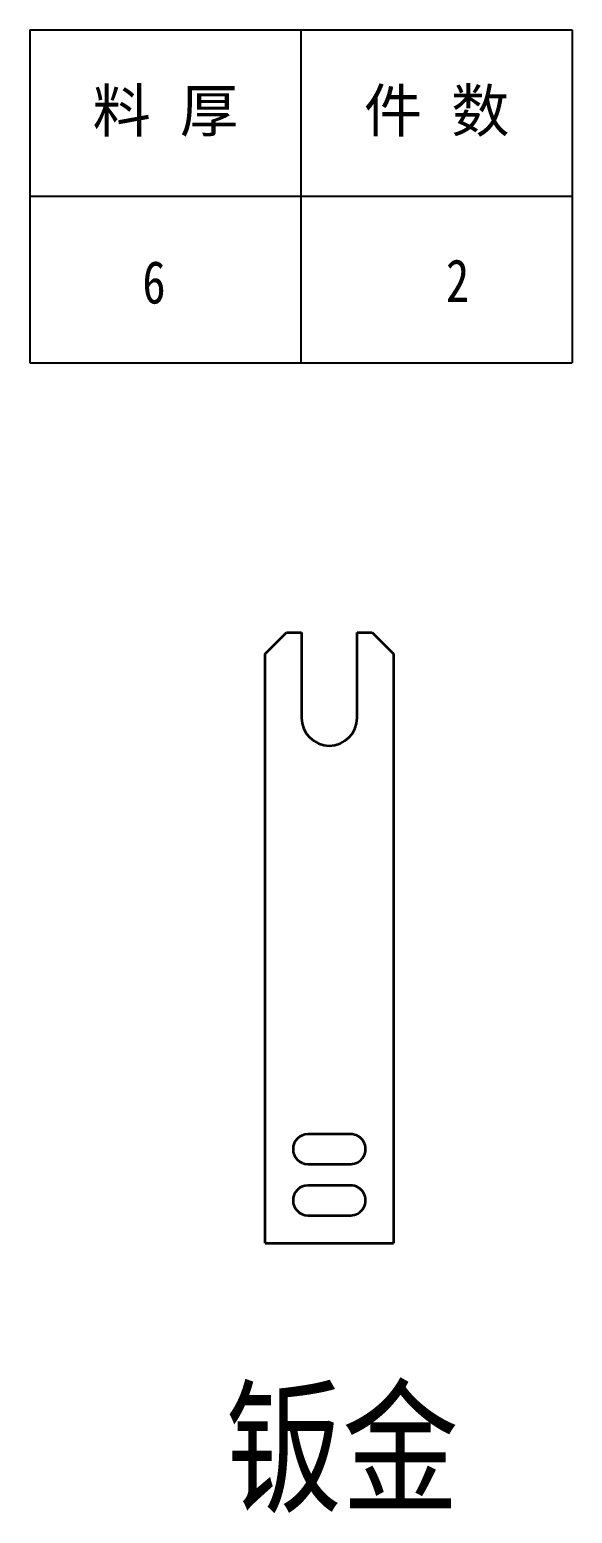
# Model space of a CAD drawing. Header units: millimetres. Extents: x -15766 to 80009, y -9701 to 15159.
# Drawn here: x -12781.9 to -12654.9, y 11449.7 to 11797 of the extents above; entities that cross this region are included whole.
import ezdxf
from ezdxf.enums import TextEntityAlignment as Align

# ---------------------------------------------------------------- set-up
doc = ezdxf.new("R2010")
doc.units = ezdxf.units.MM
doc.layers.add('07', color=7, linetype='Continuous')
doc.layers.add('AM_VIS', color=7, linetype='Continuous', lineweight=18)
doc.layers.add('DIM', color=253, linetype='Continuous', lineweight=20)
doc.styles.add('DIM', font='', dxfattribs={"width": 0.8})
doc.styles.get('DIM').set_extended_font_data('NSimSun')

# ---------------------------------------------------------------- blocks, each defined once
blk = doc.blocks.new('*T2185')
at = {"color": 0, "linetype": 'ByBlock', "lineweight": -2, "transparency": 16777216}
for p, q in [((0, 0), (127, 0)), ((0, 0), (0, -78)), ((63.5, 0), (63.5, -78)), ((127, 0), (127, -78)), ((0, -39), (127, -39)), ((0, -78), (127, -78))]:
    blk.add_line(p, q, dxfattribs=at)
at = {"color": 0, "transparency": 16777216, "char_height": 10, "width": 60.5, "attachment_point": 5}
for s, insert in [('{\\fSimSun|b0|i0|c134|p2;料 厚}', (31.75, -19.5)), ('{\\fSimSun|b0|i0|c134|p2;件 数}', (95.25, -19.5))]:
    blk.add_mtext(s, dxfattribs=dict(at, insert=insert))
blk = doc.blocks.new('拆图参数')
blk.add_blockref('*T2185', (-63.5, 78))
at = {"style": 'DIM', "width": 0.8}
blk.add_attdef('6', text='', height=10, dxfattribs=at).set_placement((-37.13, 18.91), align=Align.MIDDLE_LEFT)
blk.add_attdef('1', text='', height=10, dxfattribs=at).set_placement((36.65, 19.27), align=Align.MIDDLE_CENTER)

msp = doc.modelspace()

# ---------------------------------------------------------------- linework, layer by layer
at = {"color": 7, "lineweight": 35, "ltscale": 0.176775}
msp.add_line((-12726.78668, 11650.87306), (-12721.78695, 11655.87326), dxfattribs=at)
at = {"color": 7, "lineweight": 35, "ltscale": 0.087504}
for p, q in [((-12721.78695, 11655.87326), (-12718.28681, 11655.87314)), ((-12726.78675, 11512.97342), (-12696.7868, 11512.97244))]:
    msp.add_line(p, q, dxfattribs=at)
at = {"color": 7, "lineweight": 35, "ltscale": 0.499998}
for p, q in [((-12718.28681, 11655.87314), (-12718.28684, 11635.8732)), ((-12705.28669, 11635.8732), (-12705.2869, 11655.87312))]:
    msp.add_line(p, q, dxfattribs=at)
at = {"color": 7, "lineweight": 35, "ltscale": 0.087503}
msp.add_line((-12705.2869, 11655.87312), (-12701.78677, 11655.87325), dxfattribs=at)
at = {"color": 7, "lineweight": 35, "ltscale": 0.176776}
msp.add_line((-12701.78677, 11655.87325), (-12696.7868, 11650.87325), dxfattribs=at)
at = {"color": 7, "lineweight": 35}
for p, q in [((-12726.78675, 11512.97342), (-12726.78668, 11650.87306)), ((-12696.7868, 11650.87325), (-12696.7868, 11512.97244))]:
    msp.add_line(p, q, dxfattribs=at)
msp.add_arc((-12711.78675, 11635.87308), 6.5, 180.0000715, 0.0000657, dxfattribs=at)
at = {"layer": 'AM_VIS', "lineweight": 35, "ltscale": 0.25}
for p, q in [((-12706.7868, 11538.47244), (-12716.7868, 11538.47244)), ((-12716.7868, 11531.47244), (-12706.7868, 11531.47244)), ((-12706.7868, 11526.47244), (-12716.7868, 11526.47244)), ((-12716.7868, 11519.47244), (-12706.7868, 11519.47244))]:
    msp.add_line(p, q, dxfattribs=at)
at = {"layer": 'AM_VIS', "lineweight": 35}
for centre, start, end in [((-12716.7868, 11534.97244), 90.0000317, 270.000005), ((-12706.7868, 11534.97244), 269.999995, 90.0000317), ((-12716.7868, 11522.97244), 90.0000316, 269.999995), ((-12706.7868, 11522.97244), 269.999995, 90.0000316)]:
    msp.add_arc(centre, 3.5, start, end, dxfattribs=at)

# ---------------------------------------------------------------- block references
at = {"layer": '07'}
msp.add_blockref('拆图参数', (-12718.41476, 11718.95096), dxfattribs=at).add_auto_attribs({'1': '2', '6': '6'})

# ---------------------------------------------------------------- texts
at = {"layer": 'DIM', "insert": (-12736.05531, 11477.63627), "char_height": 25, "width": 104.980501, "attachment_point": 1, "style": 'DIM'}
msp.add_mtext('{\\C3;钣金}', dxfattribs=at)

doc.saveas('drawing.dxf')
